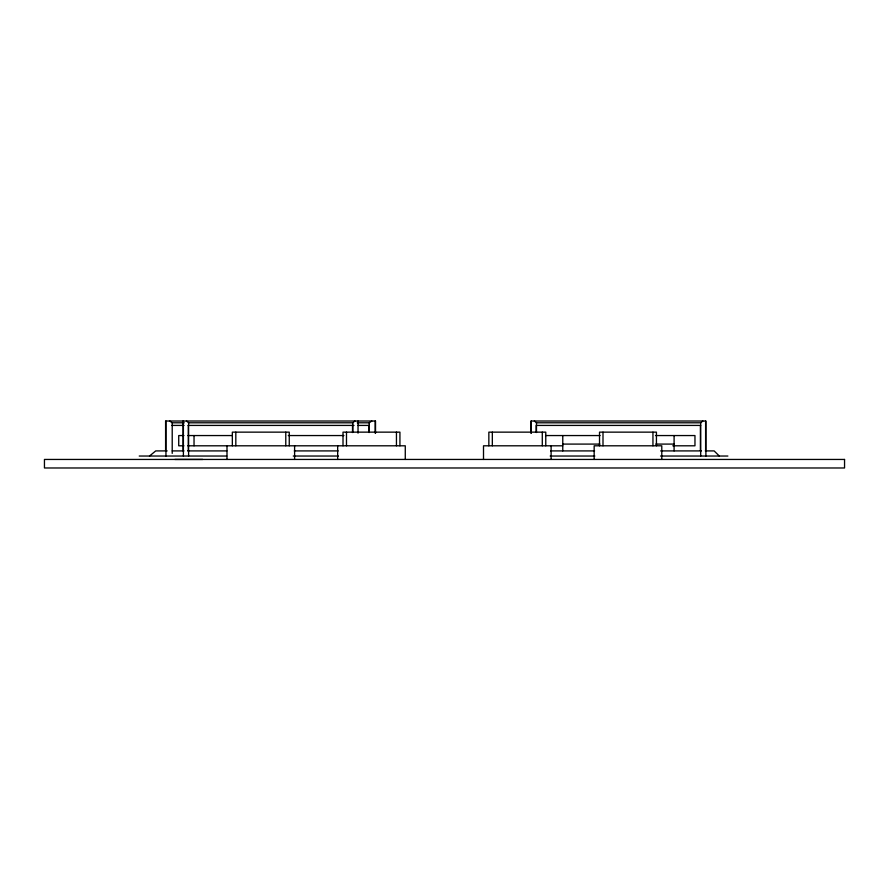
<?xml version="1.0" encoding="UTF-8"?>
<svg xmlns="http://www.w3.org/2000/svg" width="889" height="889" viewBox="0 0 889 889"><rect width="100%" height="100%" fill="white"/><g stroke="black" fill="none" stroke-linecap="round" stroke-linejoin="round"><path stroke-width="1.33" d="M186.501 421.019L188.601 422.797L352.822 422.797L354.922 421.019M534.367 421.019L536.478 422.797L700.688 422.797L702.788 421.019M149.496 456.035L155.731 450.912L167.165 450.912M357.234 422.797L369.268 422.797L371.791 421.019M169.688 421.019L172.21 422.797L184.245 422.797M171.866 425.42L184.056 425.42M188.09 425.42L354.011 425.42M358.078 425.42L369.268 425.42M700.688 425.42L536.178 425.42L536.178 432.487M183.923 435.554L178.722 435.554L178.722 445.8L183.923 445.8M187.823 435.554L232.396 435.554M288.28 435.554L343.921 435.554M545.69 435.554L600.075 435.554M655.482 435.554L694.965 435.554L694.965 445.8L672.784 445.8M562.77 444.089L599.886 444.089M655.771 444.089L674.095 444.089M187.823 445.8L405.273 445.8L405.273 459.446M562.759 445.8L483.505 445.8L483.505 459.446M172.266 450.912L183.956 450.912M187.568 450.912L226.851 450.912M294.27 450.912L338.187 450.912M550.591 450.912L594.585 450.912M660.638 450.912L701.432 450.912M705.31 450.912L714.134 450.912L719.334 456.035M139.229 456.035L226.728 456.035M293.248 456.035L338.431 456.035M550.191 456.035L594.852 456.035M660.538 456.035L727.88 456.035M705.899 456.035L705.899 421.019L530.966 421.019L530.966 433.143M705.61 421.019L705.61 450.645M700.688 422.797L700.688 456.035M700.399 425.42L700.399 450.712M674.095 435.554L674.095 450.912M661.783 459.446L661.783 445.8L594.163 445.8L594.163 459.446M656.438 445.8L656.438 432.143L599.519 432.143L599.519 445.8M652.948 432.143L652.948 445.8M602.998 432.143L602.998 445.8M562.77 435.554L562.77 450.912M551.113 445.8L551.113 459.446M545.768 445.8L545.768 432.143L488.85 432.143L488.85 445.8M542.29 432.143L542.29 445.8M536.478 422.797L536.478 432.487M531.255 421.019L531.255 433.143M492.328 432.143L492.328 445.8M399.928 445.8L399.928 432.143L343.01 432.143L343.01 445.8M396.45 432.143L396.45 445.8M375.525 433.143L375.525 421.019L165.598 421.019L165.598 450.645M375.18 421.019L375.18 433.143M369.268 422.797L369.268 432.487M368.913 425.42L368.913 432.487M358.034 421.019L358.034 433.143M352.822 422.797L352.822 432.487M352.522 425.42L352.522 432.487M346.488 432.143L346.488 445.8M337.664 445.8L337.664 459.446M294.603 445.8L294.603 459.446M289.258 445.8L289.258 432.143L232.34 432.143L232.34 445.8M285.78 432.143L285.78 445.8M235.818 432.143L235.818 445.8M226.995 445.8L226.995 459.446M202.725 459.446L174.9 459.446M194.035 435.554L194.035 445.8M188.601 422.797L188.601 456.035M188.312 425.42L188.312 450.712M183.39 421.019L183.39 456.035M183.101 421.019L183.101 450.645M172.21 422.797L172.21 453.368M165.954 421.019L165.954 456.035M844.55 459.446L44.45 459.446L44.45 467.981L844.55 467.981L844.55 459.446"/></g></svg>
